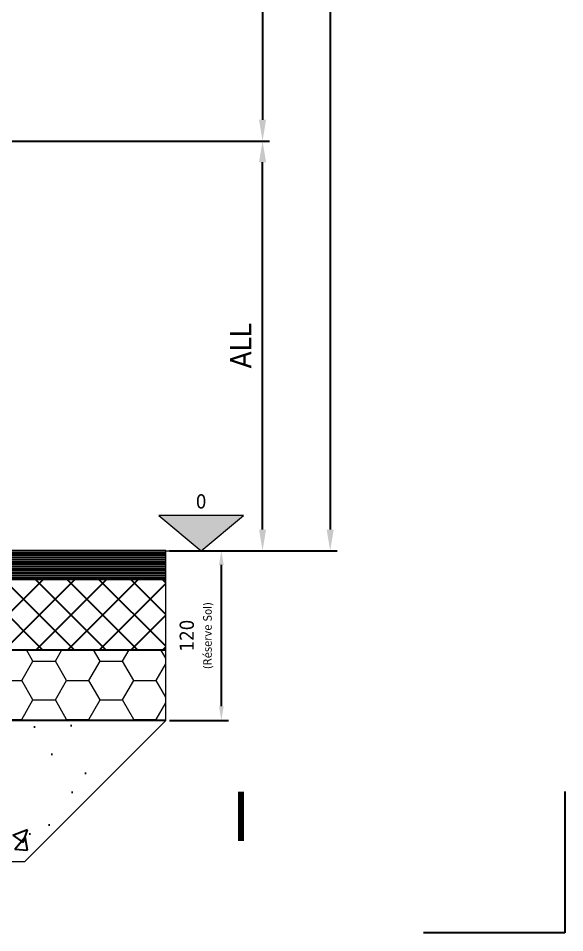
# Model space of a CAD drawing. Header units: millimetres. Extents: x -20000 to 230000, y -17405 to 24510.
# Drawn here: x 85295 to 85683, y -5177 to -4529 of the extents above; entities that cross this region are included whole.
import ezdxf
from ezdxf.enums import TextEntityAlignment as Align

# ---------------------------------------------------------------- set-up
doc = ezdxf.new("R2010")
doc.units = ezdxf.units.MM
doc.header["$PDMODE"] = 35
doc.header["$PDSIZE"] = 0.5
doc.linetypes.add('POINTILLE', pattern=[6.35, 0, -6.35])
doc.layers.get('0').update_dxf_attribs({"lineweight": 13})
doc.layers.get('Defpoints').update_dxf_attribs({"true_color": 0xc2a584})
for name, color, linetype, lineweight in [('0 - 1 (validé)', 3, 'Continuous', 13), ('1 - BETON', 251, 'Continuous', 25), ('1 - Béton', 251, 'Continuous', 25), ('1 - Cotation', 32, 'Continuous', 13), ('1 - Isolant', 132, 'Continuous', 13), ('1 - Texte', 7, 'Continuous', 13), ('Texte', 7, 'Continuous', 13)]:
    doc.layers.add(name, color=color, linetype=linetype, lineweight=lineweight)
for name, color, linetype, lineweight, plot in [('0 - Invisible', 43, 'Continuous', 0, False), ('Intouchable', 252, 'Continuous', 13, False), ('Non visible', 163, 'Continuous', 25, False)]:
    doc.layers.add(name, color=color, linetype=linetype, lineweight=lineweight, plot=plot)
doc.styles.get("Standard").update_dxf_attribs({"font": 'ARIALUNI.TTF'})
doc.styles.add('Texte Poralu', font='tahomabd.ttf')
doc.dimstyles.new('100 - 1000', dxfattribs={"dimtxt": 15, "dimasz": 15, "dimexe": 5, "dimexo": 2.5, "dimgap": 8, "dimtad": 1, "dimdec": 1, "dimtxsty": 'Texte Poralu', "dimcen": 10, "dimazin": 0, "dimtfac": 1, "dimtdec": 1, "dimtmove": 0, "dimatfit": 3, "dimfxl": 1, "dimarcsym": 0})
doc.dimstyles.new('30 - 1000', dxfattribs={"dimtxt": 10, "dimasz": 10, "dimexe": 5, "dimexo": 2.5, "dimgap": 5, "dimtad": 1, "dimdec": 1, "dimtxsty": 'Texte Poralu', "dimcen": 5, "dimazin": 0, "dimtfac": 1, "dimtdec": 1, "dimtmove": 0, "dimatfit": 3, "dimfxl": 1, "dimarcsym": 0})

# ---------------------------------------------------------------- blocks, each defined once
blk = doc.blocks.new('Cadre Coupe_Elev')
at = {"color": 7}
blk.add_attdef('REPERE_1', text='', height=300, dxfattribs=at).set_placement((1000, 9000), align=Align.MIDDLE_CENTER)
at = {"layer": '1 - Texte', "color": 7}
for tag, p in [('DEFINITION1', (5000, 1200)), ('DEFINITION2', (5000, 800))]:
    blk.add_attdef(tag, text='', height=250, dxfattribs=at).set_placement(p, align=Align.MIDDLE_CENTER)
at = {"layer": 'Non visible', "style": 'Texte Poralu'}
for p in [(5447.11721373623, 4905.799125232807), (5447.11721373623, 4605.799125232807)]:
    blk.add_attdef('REPERE_2', text='', height=35, dxfattribs=at).set_placement(p, align=Align.MIDDLE_LEFT)
blk = doc.blocks.new('Cadre centrage dessin')
at = {"layer": 'Defpoints'}
for p, q in [((682.4999999999999, -806.5000000000127), (682.5, -906.4999999999945)), ((682.5000000000582, -906.5000000000127), (582.5000000000582, -906.5000000000127))]:
    blk.add_line(p, q, dxfattribs=at)
at = {"layer": 'Defpoints', "linetype": 'POINTILLE', "ltscale": 2}
for p, q in [((682.5, -906.4999999999945), (682.5, -906.5000000000455)), ((682.5, -906.5000000000455), (682.5000000000582, -906.5000000000127))]:
    blk.add_line(p, q, dxfattribs=at)
blk = doc.blocks.new('*U837')
at = {"layer": '1 - Béton'}
h = blk.add_hatch(dxfattribs=at)
h.set_pattern_fill('ANSI31', color=256, scale=0.5, angle=135)
h.set_pattern_definition([(180, (199.9999999999554, 19.99999999999773), (-3.33066907387547e-16, -1.5875), [])])
h.paths.add_polyline_path([(0, 100), (299.9999999999554, 99.99999999999545), (299.9999999999554, 119.9999999999955), (0, 120)])
h = blk.add_hatch(dxfattribs=at)
h.set_pattern_fill('ANSI37', color=256, scale=5)
h.set_pattern_definition([(45, (199.9999999999554, 9.999999999997726), (-11.22532015133644, 11.22532015133644), []), (135, (199.9999999999554, 9.999999999997726), (-11.22532015133644, -11.22532015133644), [])])
h.paths.add_polyline_path([(0, 50), (299.9999999999554, 49.99999999999545), (299.9999999999554, 99.99999999999545), (0, 100)])
h.paths.add_polyline_path([(125.9083277367138, 65.81766286097815), (173.9506380120663, 65.81766286097815), (173.9506380120663, 87.41940899932604), (125.9083277367138, 87.41940899932604)], flags=24)
at = {"layer": '1 - Isolant'}
h = blk.add_hatch(dxfattribs=at)
h.set_pattern_fill('HONEY', color=256, scale=5)
h.set_pattern_definition([(0, (199.9999999999554, 19.99999999999773), (23.8125, 13.748153225), [15.875, -31.75]), (120, (199.9999999999554, 19.99999999999773), (-23.81249994797095, 13.74815331511695), [15.87499999999995, -31.74999999999991]), (59.99999999999999, (199.9999999999554, 19.99999999999773), (5.202904551637744e-08, 27.49630654011694), [-31.75, 15.875])])
h.paths.add_polyline_path([(0, 0), (299.9999999999554, -6.821210263295947e-12), (299.9999999999554, 49.99999999999545), (0, 50)])
at = {"layer": '0 - Invisible'}
for points in [[(0, 100), (299.9999999999554, 99.99999999999545), (299.9999999999554, 119.9999999999955), (0, 120), (0, 100)], [(0, 50), (299.9999999999554, 49.99999999999545), (299.9999999999554, 99.99999999999545), (0, 100), (0, 50)], [(0, 0), (299.9999999999554, -6.821210263295947e-12), (299.9999999999554, 49.99999999999545), (0, 50), (0, 0)]]:
    blk.add_lwpolyline(points, dxfattribs=at)
at = {"layer": '1 - Béton'}
for points in [[(299.9999999999554, 119.9999999999955), (0, 120), (0, 100), (299.9999999999554, 99.99999999999545)], [(299.9999999999554, 99.99999999999545), (0, 100), (0, 50), (299.9999999999554, 49.99999999999545)]]:
    blk.add_lwpolyline(points, dxfattribs=at)
at = {"layer": '1 - Isolant'}
blk.add_lwpolyline([(299.9999999999554, 49.99999999999545), (0, 50), (0, 0), (299.9999999999554, -6.821210263295947e-12)], dxfattribs=at)
at = {"insert": (149.9999999999777, 74.99999999999763), "char_height": 10, "attachment_point": 5, "style": 'Texte Poralu'}
blk.add_mtext_dynamic_manual_height_columns('Chape', width=39.78362779687997, gutter_width=50, heights=[0], dxfattribs=at)
blk = doc.blocks.new('*U199')
blk.add_hatch(color=256).paths.add_polyline_path([(25, 0), (55, 25), (-5, 25)])
blk.add_line((0, 0), (50, 0))
blk.add_lwpolyline([(25, 0), (55, 25), (-5, 25), (25, 0)])
at = {"style": 'Texte Poralu'}
blk.add_attdef('HAUTEUR', text='', height=10, dxfattribs=at).set_placement((25, 34.99999999999997), align=Align.MIDDLE_CENTER)
blk = doc.blocks.new('*D1071')
at = {"color": 0, "lineweight": -2, "transparency": 16777216}
for p, q in [((85402.5000245568, -4906.267790660654), (85444.32851743247, -4906.267790660654)), ((85439.32851743247, -5016.267790660635), (85439.32851743247, -4916.267790660654)), ((85402.5000245568, -5026.267790660635), (85444.32851743247, -5026.267790660635))]:
    blk.add_line(p, q, dxfattribs=at)
at = {"color": 0, "transparency": 16777216}
for points in [[(85437.6618507658, -4916.267790660654), (85440.99518409914, -4916.267790660654), (85439.32851743247, -4906.267790660654)], [(85437.6618507658, -5016.267790660635), (85440.99518409914, -5016.267790660635), (85439.32851743247, -5026.267790660635)]]:
    blk.add_solid(points, dxfattribs=at)
at = {"layer": 'Defpoints', "color": 0, "transparency": 16777216}
for p in [(85400.0000245568, -4906.267790660654), (85439.32851743247, -4906.267790660654), (85400.0000245568, -5026.267790660635)]:
    blk.add_point(p, dxfattribs=at)
at = {"color": 0, "transparency": 16777216, "insert": (85421.68759511324, -4966.267790660631), "char_height": 10, "attachment_point": 5, "rotation": 90, "style": 'Texte Poralu'}
blk.add_mtext('120 \\P{\\H0.6x;(Réserve Sol)}', dxfattribs=at)
blk = doc.blocks.new('*D1073')
at = {"layer": '1 - Cotation', "color": 0, "lineweight": -2, "transparency": 16777216}
for p, q in [((85002.50002455692, -3855.668358777183), (85473.50061155792, -3855.668358777183)), ((85468.50061155792, -3870.668358777183), (85468.50061155792, -4601.267790659956)), ((85102.50002455685, -4616.267790659956), (85473.50061155792, -4616.267790659956))]:
    blk.add_line(p, q, dxfattribs=at)
at = {"layer": '1 - Cotation', "color": 0, "transparency": 16777216}
for points in [[(85466.00061155792, -3870.668358777183), (85471.00061155792, -3870.668358777183), (85468.50061155792, -3855.668358777183)], [(85466.00061155792, -4601.267790659956), (85471.00061155792, -4601.267790659956), (85468.50061155792, -4616.267790659956)]]:
    blk.add_solid(points, dxfattribs=at)
at = {"layer": 'Defpoints', "color": 0, "transparency": 16777216}
for p in [(85000.00002455692, -3855.668358777183), (85100.00002455685, -4616.267790659956), (85468.50061155792, -4616.267790659956)]:
    blk.add_point(p, dxfattribs=at)
at = {"layer": '1 - Cotation', "color": 0, "transparency": 16777216, "insert": (85453.00061155792, -4235.968074718556), "char_height": 15, "attachment_point": 5, "rotation": 90, "style": 'Texte Poralu'}
blk.add_mtext('H', dxfattribs=at)
blk = doc.blocks.new('*D1074')
at = {"layer": '1 - Cotation', "color": 0, "lineweight": -2, "transparency": 16777216}
for p, q in [((85402.500024557, -3505.668358777183), (85521.40215957112, -3505.668358777183)), ((85516.40215957112, -3520.668358777183), (85516.40215957112, -4891.26779066064)), ((85402.5000245568, -4906.26779066064), (85521.40215957112, -4906.26779066064))]:
    blk.add_line(p, q, dxfattribs=at)
at = {"layer": '1 - Cotation', "color": 0, "transparency": 16777216}
for points in [[(85513.90215957112, -3520.668358777183), (85518.90215957112, -3520.668358777183), (85516.40215957112, -3505.668358777183)], [(85513.90215957112, -4891.26779066064), (85518.90215957112, -4891.26779066064), (85516.40215957112, -4906.26779066064)]]:
    blk.add_solid(points, dxfattribs=at)
at = {"layer": 'Defpoints', "color": 0, "transparency": 16777216}
for p in [(85400.000024557, -3505.668358777183), (85400.0000245568, -4906.26779066064), (85516.40215957112, -4906.26779066064)]:
    blk.add_point(p, dxfattribs=at)
at = {"layer": '1 - Cotation', "color": 0, "transparency": 16777216, "insert": (85500.63016494385, -4205.968074718898), "char_height": 15, "attachment_point": 5, "rotation": 90, "style": 'Texte Poralu'}
blk.add_mtext('HSP', dxfattribs=at)
blk = doc.blocks.new('*D1078')
at = {"layer": '1 - Cotation', "color": 0, "lineweight": -2, "transparency": 16777216}
for p, q in [((85102.50002455685, -4616.267790659956), (85473.50061155792, -4616.267790659956)), ((85468.50061155792, -4891.26779066064), (85468.50061155792, -4631.267790659956)), ((85402.5000245568, -4906.26779066064), (85473.50061155792, -4906.26779066064))]:
    blk.add_line(p, q, dxfattribs=at)
at = {"layer": '1 - Cotation', "color": 0, "transparency": 16777216}
for points in [[(85466.00061155792, -4631.267790659956), (85471.00061155792, -4631.267790659956), (85468.50061155792, -4616.267790659956)], [(85466.00061155792, -4891.26779066064), (85471.00061155792, -4891.26779066064), (85468.50061155792, -4906.26779066064)]]:
    blk.add_solid(points, dxfattribs=at)
at = {"layer": 'Defpoints', "color": 0, "transparency": 16777216}
for p in [(85100.00002455685, -4616.267790659956), (85468.50061155792, -4616.267790659956), (85400.0000245568, -4906.26779066064)]:
    blk.add_point(p, dxfattribs=at)
at = {"layer": '1 - Cotation', "color": 0, "transparency": 16777216, "insert": (85453.00061155792, -4761.267790660284), "char_height": 15, "attachment_point": 5, "rotation": 90, "style": 'Texte Poralu'}
blk.add_mtext('ALL', dxfattribs=at)
blk = doc.blocks.new('*U614')
at = {"layer": '0 - Invisible'}
for p in [(0, 0), (1.782078862990602, -17.82078862990238)]:
    blk.add_point(p, dxfattribs=at)
at = {"layer": 'Texte', "insert": (1.284560267886263, -12.84560267885354), "char_height": 10, "attachment_point": 8, "rotation": 5.710593137499643, "style": 'Texte Poralu'}
blk.add_mtext('Pente 10%', dxfattribs=at)
at = {"layer": 'Texte'}
blk.add_leader([(-38.26816804295959, -19.31334441521903), (41.33480717384009, -11.3530468935387)], dimstyle='30 - 1000', override={"dimgap": 2, "dimtad": 0}, dxfattribs=at)
blk = doc.blocks.new('*U886')
at = {"layer": '1 - BETON'}
h = blk.add_hatch(dxfattribs=at)
h.set_pattern_fill('CONCRETE', color=256, scale=15, style=0, pattern_type=2)
h.set_pattern_definition([(49.99999999999999, (110.0000000008331, -106.9999999999127), (107.589027390113, -9.412820247389266), [11.25, -123.75]), (355, (110.0000000008331, -106.9999999999127), (-20.81270004195, 112.8288200550018), [9, -99]), (100.4514, (118.9657520008331, -107.7844009999127), (86.77640725710323, 103.415931309143), [9.5610285, -105.1713168]), (46.18420000000002, (110.0000000008331, -76.99999999991269), (160.0861572938467, -24.82785214935271), [16.87499999999967, -185.6249999999974]), (96.6356, (123.3405117508331, -79.0689960499127), (140.1994058323055, 146.1176806350663), [14.3415432, -157.75695]), (351.1842, (110.0000000008331, -76.99999999991269), (140.1992917700441, 146.1177901387987), [13.5, -148.5]), (21, (125.0000000008331, -84.49999999991269), (89.53605781776925, -60.39283359980082), [11.25, -123.75]), (326.0000000000001, (125.0000000008331, -84.49999999991269), (36.49729978823726, 108.772506757028), [9, -99]), (71.4514, (132.4613349508331, -89.53274089991265), (126.0333942872235, 48.37957450649286), [9.5610285, -105.1713168]), (37.50000000000001, (110.0000000008331, -106.9999999999127), (1.8239782975936, 49.93407807469672), [0, -97.8, 0, -100.5, 0, -99.375]), (7.499999999999999, (110.0000000008331, -106.9999999999127), (39.46043061632229, 59.16175678235403), [0, -57.3, 0, -95.55, 0, -37.875]), (327.5, (76.5500000008331, -106.9999999999127), (80.07336542586135, -3.383230760156963), [0, -37.5, 0, -117, 0, -155.25]), (317.5, (61.55000000083309, -106.9999999999127), (87.47792540135794, 15.01574734984766), [0, -48.75, 0, -77.69999999999999, 0, -110.25])])
h.paths.add_polyline_path([(-143.1519566087397, -56.47670254198381), (-153.2681680425412, -55.8133444151772), (-143.483635672143, -53.15991190795052)], flags=8)
edge = h.paths.add_edge_path(flags=0)
edge.add_line((-143.3177961404413, -54.81830722496716), (-73.66519282574154, -47.85304689349687))
h.paths.add_polyline_path([(-154.6117021398676, -58.5934676324843), (-72.09846032577867, -50.34214345107541), (-74.24791440389178, -28.84760266994424), (-156.7611562179807, -37.09892685135313)], flags=24)
h.paths.add_polyline_path([(400, -410), (300.0000000000036, -509.9999999999964), (-179.9999999991669, -510), (-179.9999999991633, -42.99999999991633), (-50, -30), (-50, 0), (0, 0), (0, -410)])
at = {"layer": '0 - Invisible'}
blk.add_lwpolyline([(400, -410), (300.0000000000036, -509.9999999999964), (-179.9999999991669, -510)], dxfattribs=at)
at = {"layer": '1 - BETON'}
blk.add_lwpolyline([(400, -410), (0, -410), (0, 0), (-50, 0), (-50, -30), (-179.9999999991633, -42.99999999991633), (-179.9999999991669, -510)], dxfattribs=at)
blk.add_blockref('*U614', (-114.9999999995816, -36.49999999995816))

msp = doc.modelspace()

# ---------------------------------------------------------------- block references
for name, p in [('*U886', (85000.00002455604, -4616.267790659956)), ('*U837', (85100.00002455685, -5026.267790660635))]:
    msp.add_blockref(name, p)
at = {"layer": '0 - 1 (validé)'}
ref = msp.add_blockref('Cadre Coupe_Elev', (80000, -10000), dxfattribs=at)
ref.add_attrib('REPERE_2', 'I', dxfattribs={"layer": 'Non visible', "height": 35, "style": 'Texte Poralu'}).set_placement((85447.11721373623, -5094.200874767193), align=Align.MIDDLE_LEFT)
at = {"layer": 'Intouchable'}
msp.add_blockref('Cadre centrage dessin', (85000, -4270.003379446438), dxfattribs=at)
at = {"layer": 'Texte'}
msp.add_blockref('*U199', (85400.0000245568, -4906.267790660654), dxfattribs=at).add_auto_attribs({'HAUTEUR': '0'})

# ---------------------------------------------------------------- dimensions: what is measured, and where the dimension line sits
dim = msp.add_linear_dim(base=(85439.32851743247, -4906.267790660654), p1=(85400.0000245568, -5026.267790660635), p2=(85400.0000245568, -4906.267790660654), angle=90, text='<> \\P{\\H0.6x;(Réserve Sol)}', dimstyle='30 - 1000')
dim.commit()
dim.dimension.update_dxf_attribs({"geometry": '*D1071', "text_midpoint": (85421.68759511324, -4966.267790660631)})
at = {"layer": '1 - Cotation'}
for base, p1, p2, text, picture, middle in [((85516.40215957112, -4906.26779066064), (85400.000024557, -3505.668358777183), (85400.0000245568, -4906.26779066064), 'HSP', '*D1074', (85500.63016494385, -4205.968074718898)), ((85468.50061155792, -4616.267790659956), (85000.00002455692, -3855.668358777183), (85100.00002455685, -4616.267790659956), 'H', '*D1073', (85453.00061155792, -4235.968074718556)), ((85468.50061155792, -4616.267790659956), (85400.0000245568, -4906.26779066064), (85100.00002455685, -4616.267790659956), 'ALL', '*D1078', (85453.00061155792, -4761.267790660284))]:
    dim = msp.add_linear_dim(base=base, p1=p1, p2=p2, angle=90, text=text, dimstyle='100 - 1000', dxfattribs=at)
    dim.commit()
    dim.dimension.update_dxf_attribs({"geometry": picture, "text_midpoint": middle})

doc.saveas('drawing.dxf')
